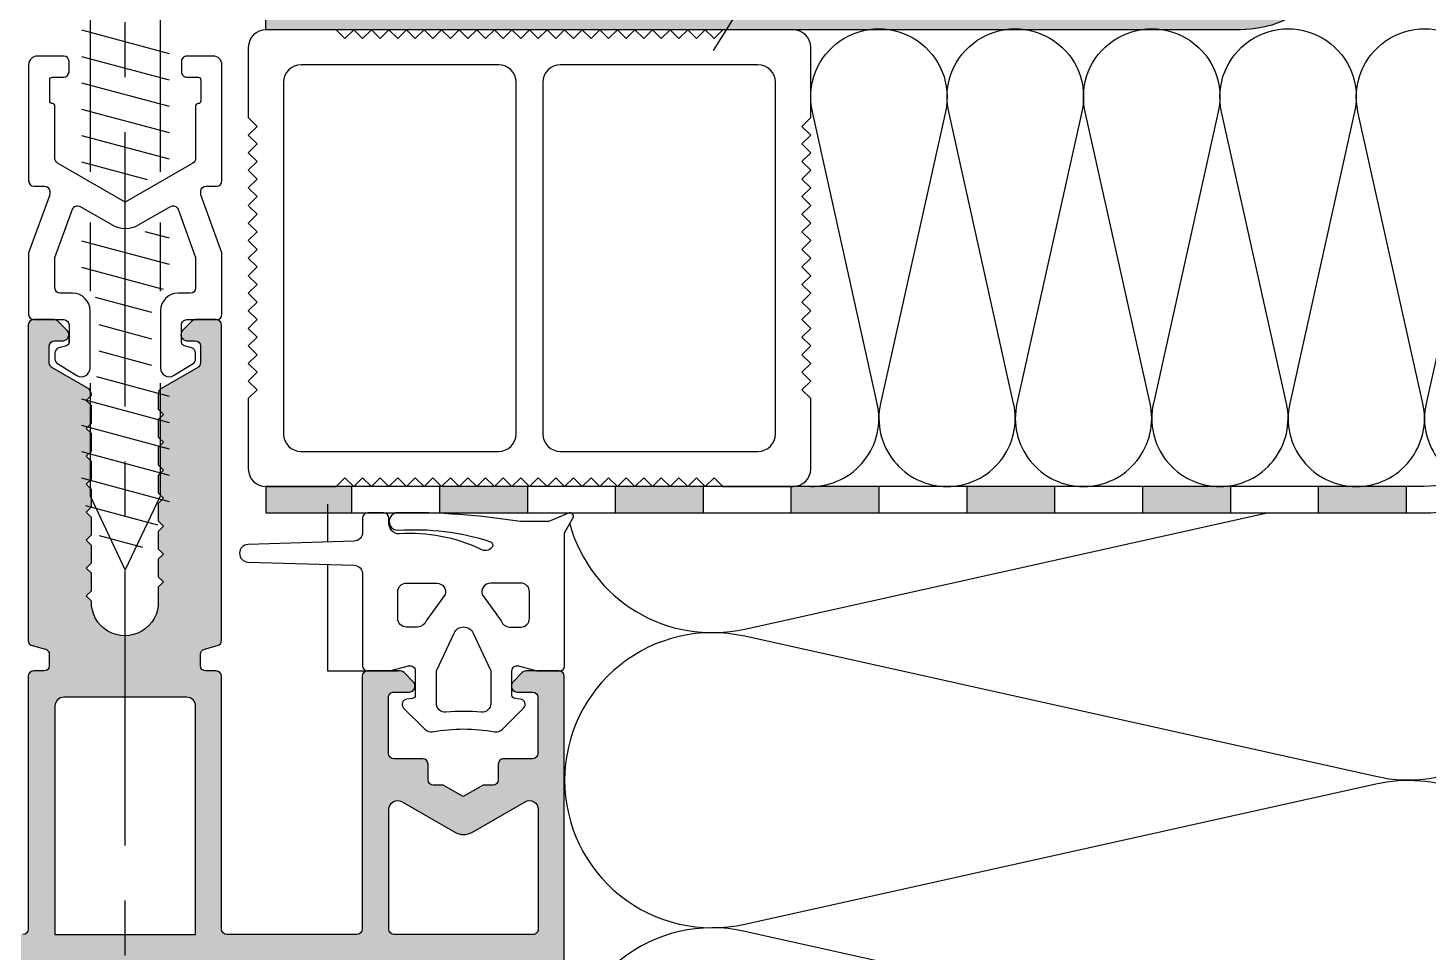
# Model space of a CAD drawing. Header units: millimetres. Extents: x -153 to 2280, y 0 to 724.
# Drawn here: x 2185.09 to 2224.92, y 495.64 to 521.94 of the extents above; entities that cross this region are included whole.
import ezdxf

# ---------------------------------------------------------------- set-up
doc = ezdxf.new("R2010")
doc.units = ezdxf.units.MM
doc.header["$LTSCALE"] = 0.025
doc.header["$MEASUREMENT"] = 0
doc.linetypes.add('CENTER', pattern=[2, 1.25, -0.25, 0.25, -0.25])
for name, color, linetype in [('ASSI', 1, 'CENTER'), ('FILL', 253, 'Continuous'), ('FINE', 7, 'Continuous'), ('GOMMA', 80, 'Continuous'), ('GROSSA', 8, 'Continuous'), ('QUOTE', 254, 'Continuous'), ('TRATTEGGI', 140, 'Continuous')]:
    doc.layers.add(name, color=color, linetype=linetype)

msp = doc.modelspace()

# ---------------------------------------------------------------- hatches: boundary and pattern name
at = {"layer": 'FILL'}
h = msp.add_hatch(color=256, dxfattribs=at)
edge = h.paths.add_edge_path()
edge.add_line((2219.580125930882, 521.8894660294038), (2191.854126740445, 521.8894660294038))
edge.add_line((2191.854126740445, 521.8894660294038), (2191.854126740445, 522.8894660294038))
edge.add_line((2191.854126740445, 522.8894660294038), (2219.580125930882, 522.8894660294038))
edge.add_arc((2219.580125930882, 524.8894660294038), 2, 270, 360)
edge.add_line((2221.580125930882, 524.8894660294038), (2221.580125930882, 605.8257236833408))
edge.add_arc((2220.830125930882, 605.8257236833408), 0.75, 0, 116.3245309778138)
edge.add_line((2220.497534697698, 606.4979461700286), (2211.842091082925, 602.2155475258224))
edge.add_line((2211.842091082925, 602.2155475258224), (2211.398636105345, 603.1118441747395))
edge.add_line((2211.398636105345, 603.1118441747395), (2220.414943464513, 607.5727850726439))
edge.add_arc((2221.080125930882, 606.2283400992683), 1.50000000000003, 1.0800249583553523e-12, 116.3245309778147, ccw=False)
edge.add_line((2222.580125930882, 606.2283400992683), (2222.580125930882, 524.8894660294037))
edge.add_arc((2219.580125930882, 524.8894660294038), 3, -90, 0, ccw=False)
h = msp.add_hatch(color=256, dxfattribs=at)
edge = h.paths.add_edge_path(flags=16)
edge.add_line((2199.604126740445, 499.7012718413451), (2199.604126740445, 496.2894660294039))
edge.add_arc((2199.454126740445, 496.2894660294039), 0.1499999999999773, -90, 0, ccw=False)
edge.add_line((2199.454126740445, 496.1394660294039), (2195.504126740445, 496.1394660294039))
edge.add_arc((2195.504126740445, 496.2894660294039), 0.1499999999999773, 180, 270, ccw=False)
edge.add_line((2195.354126740445, 496.2894660294039), (2195.354126740445, 499.7012718425965))
edge.add_arc((2195.604126740445, 499.7012718425965), 0.2500000000000213, 59.999999892450376, 180, ccw=False)
edge.add_line((2195.729126740851, 499.917778193308), (2197.229126735027, 499.0517527891325))
edge.add_arc((2197.479126735027, 499.4847654910247), 0.5000000000000041, 240.0000000000003, 299.9999999999997)
edge.add_line((2197.729126735027, 499.0517527891325), (2199.229126740851, 499.9177781925259))
edge.add_arc((2199.354126740445, 499.7012718413451), 0.2499999999999793, 0, 119.99999989245151, ccw=False)
edge = h.paths.add_edge_path(flags=16)
edge.add_arc((2178.229126745864, 499.4847654910247), 0.5000000000000041, 240.00000000000028, 299.9999999999997, ccw=False)
edge.add_line((2177.979126745864, 499.0517527891325), (2176.479126740039, 499.9177781925259))
edge.add_arc((2176.354126740445, 499.7012718413451), 0.2499999999999793, 60.00000010754851, 180)
edge.add_line((2176.104126740445, 499.7012718413451), (2176.104126740445, 496.2894660294039))
edge.add_arc((2176.254126740445, 496.2894660294039), 0.1500000000000057, 179.9999999999891, 269.9999999999891)
edge.add_line((2176.254126740445, 496.1394660294039), (2180.204126740445, 496.139466029404))
edge.add_arc((2180.204126740445, 496.289466029404), 0.1499999999999773, 270, 360)
edge.add_line((2180.354126740445, 496.289466029404), (2180.354126740445, 499.7012718425966))
edge.add_arc((2180.104126740445, 499.7012718425965), 0.2500000000000178, 0, 120.0000001075503)
edge.add_line((2179.979126740039, 499.917778193308), (2178.479126745864, 499.0517527891325))
edge = h.paths.add_edge_path(flags=16)
edge.add_line((2185.854126740445, 502.6394660294039), (2185.854126740445, 496.1394660294039))
edge.add_line((2185.854126740445, 496.1394660294039), (2189.854126740445, 496.1394660294039))
edge.add_line((2189.854126740445, 496.1394660294039), (2189.854126740445, 502.639466029404))
edge.add_arc((2189.604126740445, 502.639466029404), 0.2499999999999964, 0, 90.00000000000081)
edge.add_line((2189.604126740445, 502.889466029404), (2186.104126740445, 502.889466029404))
edge.add_arc((2186.104126740445, 502.6394660294039), 0.25, 90, 180)
edge = h.paths.add_edge_path()
edge.add_line((2185.092326414926, 513.4895175263027), (2185.092326414926, 504.5046165744997))
edge.add_arc((2185.242326414927, 504.5046165744997), 0.1500000000000199, 180.0000000000109, 255.000000000013)
edge.add_line((2185.203503558161, 504.3597277005563), (2185.581149271692, 504.2585378365906))
edge.add_arc((2185.542326414926, 504.1136489626473), 0.1500000000000011, -1.0913936421275139e-11, 74.99999999999591, ccw=False)
edge.add_line((2185.692326414926, 504.1136489626473), (2185.692326414926, 504.0395175263028))
edge.add_line((2185.692326414926, 504.0395175263028), (2185.692326414926, 503.7895175263029))
edge.add_arc((2185.542326414926, 503.7895175263028), 0.1500000000000341, -90, 0, ccw=False)
edge.add_line((2185.542326414926, 503.6395175263028), (2185.242326414926, 503.6395175263028))
edge.add_arc((2185.242326414927, 503.4895175263028), 0.1499999999999915, 90.00000000000541, 179.9999999999946)
edge.add_line((2185.092326414926, 503.4895175263028), (2185.092326414926, 496.2895175263028))
edge.add_arc((2184.942326414926, 496.2895175263027), 0.1499999999999915, -89.99999999999471, 5.4001247917767614e-12, ccw=False)
edge.add_line((2184.942326414926, 496.1395175263028), (2181.242326414926, 496.1395175263028))
edge.add_arc((2181.242326414927, 496.2895175263027), 0.1499999999999773, 180, 270, ccw=False)
edge.add_line((2181.092326414926, 496.2895175263027), (2181.092326414926, 503.4895175263028))
edge.add_arc((2180.942326414926, 503.4895175263027), 0.1500000000000057, 1.085629331272839e-11, 90.00000000001086)
edge.add_line((2180.942326414926, 503.6395175263028), (2180.004458449283, 503.6395175263028))
edge.add_arc((2180.004458449283, 503.4895175263028), 0.1499999999999915, 90.00000000001357, 135.0000000000134)
edge.add_line((2179.898392432104, 503.5955835434808), (2179.636260397748, 503.3334515091249))
edge.add_arc((2179.742326414927, 503.2273854919469), 0.1500000000000123, 135.0000000000057, 180.0000000000054)
edge.add_line((2179.592326414926, 503.2273854919468), (2179.592326414926, 503.1895175263028))
edge.add_arc((2179.742326414927, 503.1895175263028), 0.1500000000000199, 180.0000000000054, 270.0000000000054)
edge.add_line((2179.742326414927, 503.0395175263028), (2180.192326414926, 503.0395175263028))
edge.add_arc((2180.192326414926, 502.8895175263028), 0.1500000000000199, 5.4001247917767614e-12, 90.0000000000054, ccw=False)
edge.add_line((2180.342326414926, 502.8895175263028), (2180.342326414926, 501.2895175263029))
edge.add_arc((2180.192326414926, 501.2895175263029), 0.1500000000000199, 269.9999999999946, 359.99999999999454, ccw=False)
edge.add_line((2180.192326414926, 501.1395175263028), (2179.367326414927, 501.1395175263028))
edge.add_arc((2179.367326414927, 500.9895175263028), 0.1500000000000199, 89.99999999999457, 179.9999999999946)
edge.add_line((2179.217326414926, 500.9895175263028), (2179.217326414926, 500.5395175263029))
edge.add_arc((2179.067326414926, 500.5395175263029), 0.1500000000000341, -90, 0, ccw=False)
edge.add_line((2179.067326414926, 500.3895175263028), (2178.784313713034, 500.3895175263028))
edge.add_line((2178.784313713034, 500.3895175263028), (2178.217326414926, 500.0621672571132))
edge.add_line((2178.217326414926, 500.0621672571132), (2177.650339116818, 500.3895175263028))
edge.add_line((2177.650339116818, 500.3895175263028), (2177.367326414927, 500.3895175263028))
edge.add_arc((2177.367326414927, 500.5395175263028), 0.1500000000000057, 180.0000000000109, 270.00000000000944, ccw=False)
edge.add_line((2177.217326414926, 500.5395175263028), (2177.217326414926, 500.9895175263028))
edge.add_arc((2177.067326414926, 500.9895175263028), 0.1499999999999702, 359.9999999999946, 450.0000000000027)
edge.add_line((2177.067326414926, 501.1395175263028), (2176.242326414927, 501.1395175263028))
edge.add_arc((2176.242326414927, 501.2895175263029), 0.1500000000000341, 180, 270, ccw=False)
edge.add_line((2176.092326414926, 501.2895175263029), (2176.092326414926, 502.8895175263028))
edge.add_arc((2176.242326414927, 502.8895175263028), 0.150000000000027, 89.99999999999733, 179.9999999999946, ccw=False)
edge.add_line((2176.242326414927, 503.0395175263028), (2176.692326414926, 503.0395175263028))
edge.add_arc((2176.692326414926, 503.1895175263028), 0.1499999999999915, 270.0000000000081, 360.0000000000055)
edge.add_line((2176.842326414926, 503.1895175263028), (2176.842326414926, 503.2273854919468))
edge.add_arc((2176.692326414926, 503.2273854919468), 0.149999999999995, 2.171258662545833e-11, 45.00000000002591)
edge.add_line((2176.798392432104, 503.3334515091248), (2176.536260397748, 503.5955835434808))
edge.add_arc((2176.43019438057, 503.4895175263029), 0.1499999999999193, 44.99999999999137, 89.99999999998779)
edge.add_line((2176.43019438057, 503.6395175263028), (2175.492326414927, 503.6395175263028))
edge.add_arc((2175.492326414927, 503.4895175263028), 0.1500000000000341, 90, 180)
edge.add_line((2175.342326414926, 503.4895175263028), (2175.342326414926, 451.6395175263028))
edge.add_arc((2175.842326414926, 451.6395175263028), 0.4999999999999929, 179.9999999999992, 270.0000000000008)
edge.add_line((2175.842326414926, 451.1395175263028), (2199.842326414926, 451.1395175263027))
edge.add_arc((2199.842326414926, 451.6395175263028), 0.5000000000000071, 270.0000000000008, 359.9999999999992)
edge.add_line((2200.342326414926, 451.6395175263027), (2200.342326414926, 503.4895175263027))
edge.add_arc((2200.192326414926, 503.4895175263028), 0.1499999999999915, 359.9999999999946, 449.9999999999947)
edge.add_line((2200.192326414926, 503.6395175263028), (2199.254458449283, 503.6395175263028))
edge.add_arc((2199.254458449283, 503.4895175263028), 0.1499999999999915, 90.00000000000271, 134.9999999999981)
edge.add_line((2199.148392432105, 503.5955835434808), (2198.886260397749, 503.3334515091249))
edge.add_arc((2198.992326414927, 503.2273854919469), 0.1500000000000173, 135.0000000000077, 180.0000000000163)
edge.add_line((2198.842326414926, 503.2273854919468), (2198.842326414926, 503.1895175263028))
edge.add_arc((2198.992326414927, 503.1895175263028), 0.1499999999999773, 180, 270)
edge.add_line((2198.992326414927, 503.0395175263029), (2199.442326414926, 503.0395175263028))
edge.add_arc((2199.442326414926, 502.8895175263028), 0.1499999999999915, -5.5138116294983774e-12, 89.9999999999946, ccw=False)
edge.add_line((2199.592326414926, 502.8895175263028), (2199.592326414926, 501.2895175263029))
edge.add_arc((2199.442326414926, 501.2895175263029), 0.1499999999999915, -89.99999999999471, 5.4001247917767614e-12, ccw=False)
edge.add_line((2199.442326414926, 501.1395175263028), (2198.617326414927, 501.1395175263028))
edge.add_arc((2198.617326414927, 500.9895175263029), 0.1499999999999346, 90.00000000000813, 180.0000000000163)
edge.add_line((2198.467326414926, 500.9895175263028), (2198.467326414926, 500.5395175263028))
edge.add_arc((2198.317326414926, 500.5395175263028), 0.1500000000000128, 269.99999999999187, 359.99999999998914, ccw=False)
edge.add_line((2198.317326414926, 500.3895175263028), (2198.034313713034, 500.3895175263028))
edge.add_line((2198.034313713034, 500.3895175263028), (2197.467326414926, 500.0621672571132))
edge.add_line((2197.467326414926, 500.0621672571132), (2196.900339116818, 500.3895175263028))
edge.add_line((2196.900339116818, 500.3895175263028), (2196.617326414927, 500.3895175263028))
edge.add_arc((2196.617326414927, 500.5395175263029), 0.1500000000000341, 180, 270, ccw=False)
edge.add_line((2196.467326414926, 500.5395175263029), (2196.467326414926, 500.9895175263028))
edge.add_arc((2196.317326414926, 500.9895175263028), 0.1500000000000199, 5.428146656363683e-12, 90.00000000000541)
edge.add_line((2196.317326414926, 501.1395175263028), (2195.492326414927, 501.1395175263028))
edge.add_arc((2195.492326414927, 501.2895175263028), 0.1500000000000057, 179.9999999999891, 269.99999999998914, ccw=False)
edge.add_line((2195.342326414926, 501.2895175263029), (2195.342326414926, 502.8895175263028))
edge.add_arc((2195.492326414927, 502.8895175263028), 0.1500000000000057, 90.00000000001091, 180.0000000000109, ccw=False)
edge.add_line((2195.492326414927, 503.0395175263029), (2195.942326414926, 503.0395175263028))
edge.add_arc((2195.942326414926, 503.1895175263028), 0.1499999999999915, 270.0000000000054, 360.0000000000055)
edge.add_line((2196.092326414926, 503.1895175263028), (2196.092326414926, 503.2273854919468))
edge.add_arc((2195.942326414926, 503.2273854919468), 0.1499999999999631, 0, 45.00000000000384)
edge.add_line((2196.048392432104, 503.3334515091248), (2195.786260397748, 503.5955835434808))
edge.add_arc((2195.68019438057, 503.4895175263028), 0.149999999999962, 44.99999999999808, 90.00000000000271)
edge.add_line((2195.68019438057, 503.6395175263028), (2194.742326414926, 503.6395175263028))
edge.add_arc((2194.742326414927, 503.4895175263028), 0.1499999999999773, 90, 180)
edge.add_line((2194.592326414926, 503.4895175263028), (2194.592326414926, 496.2895175263027))
edge.add_arc((2194.442326414926, 496.2895175263027), 0.1499999999999773, -90, 0, ccw=False)
edge.add_line((2194.442326414926, 496.1395175263028), (2190.742326414926, 496.1395175263028))
edge.add_arc((2190.742326414927, 496.2895175263027), 0.1499999999999915, 179.9999999999946, 269.9999999999946, ccw=False)
edge.add_line((2190.592326414926, 496.2895175263028), (2190.592326414926, 503.4895175263028))
edge.add_arc((2190.442326414926, 503.4895175263028), 0.1499999999999915, 1.628443996909413e-11, 90.00000000001629)
edge.add_line((2190.442326414926, 503.6395175263028), (2190.142326414926, 503.6395175263028))
edge.add_arc((2190.142326414927, 503.7895175263028), 0.1500000000000057, 179.9999999999891, 269.99999999998914, ccw=False)
edge.add_line((2189.992326414927, 503.7895175263028), (2189.992326414927, 504.1136489626472))
edge.add_arc((2190.142326414927, 504.1136489626473), 0.1500000000000021, 105.00000000000409, 180, ccw=False)
edge.add_line((2190.103503558161, 504.2585378365906), (2190.481149271692, 504.3597277005563))
edge.add_arc((2190.442326414926, 504.5046165744997), 0.1499999999999635, 284.9999999999926, 359.9999999999891)
edge.add_line((2190.592326414926, 504.5046165744996), (2190.592326414926, 513.4895175263027))
edge.add_arc((2190.442015304694, 513.4892117359653), 0.1503114212795479, 0.1165613875825551, 90.00000000000948)
edge.add_line((2190.442015304694, 513.6395231572449), (2189.85414733905, 513.6395231572449))
edge.add_arc((2189.85414733905, 513.4895231572447), 0.1500000000001478, 90.00000000003662, 134.9999999999875)
edge.add_line((2189.748081321872, 513.5955891744228), (2189.485949287516, 513.3334571400669))
edge.add_arc((2189.609338433359, 513.2118781462971), 0.1732233616980093, 135.4233701028631, 264.2605660744481)
edge.add_line((2189.592015304694, 513.0395231572448), (2189.842015304694, 513.0395231572448))
edge.add_arc((2189.842015304694, 512.8895231572449), 0.1500000000000199, 5.4001247917767614e-12, 90.0000000000054, ccw=False)
edge.add_line((2189.992015304694, 512.8895231572449), (2189.992015304694, 512.4050785071914))
edge.add_arc((2189.842015304694, 512.4050785071913), 0.1499999999998494, -60.00000000000341, 3.802824721788056e-11, ccw=False)
edge.add_line((2189.917015304694, 512.2751746966237), (2188.867015304694, 511.6689569139746))
edge.add_arc((2188.942015304694, 511.539053103407), 0.1500000000000218, 120.0000000000231, 180.0000000000054)
edge.add_line((2188.792015304694, 511.539053103407), (2188.792015304694, 511.0920231572449))
edge.add_line((2188.792015304694, 511.0920231572449), (2188.942015304694, 510.942023157245))
edge.add_line((2188.942015304694, 510.942023157245), (2188.792015304694, 510.7920231572449))
edge.add_line((2188.792015304694, 510.7920231572449), (2188.792015304694, 510.2970231572449))
edge.add_line((2188.792015304694, 510.2970231572449), (2188.942015304694, 510.1470231572449))
edge.add_line((2188.942015304694, 510.1470231572449), (2188.792015304694, 509.9970231572449))
edge.add_line((2188.792015304694, 509.9970231572449), (2188.792015304694, 509.5020231572449))
edge.add_line((2188.792015304694, 509.5020231572449), (2188.942015304694, 509.3520231572448))
edge.add_line((2188.942015304694, 509.3520231572448), (2188.792015304694, 509.2020231572449))
edge.add_line((2188.792015304694, 509.2020231572449), (2188.792015304694, 508.7070231572449))
edge.add_line((2188.792015304694, 508.7070231572449), (2188.942015304694, 508.5570231572449))
edge.add_line((2188.942015304694, 508.5570231572449), (2188.792015304694, 508.4070231572449))
edge.add_line((2188.792015304694, 508.4070231572449), (2188.792015304694, 507.9120231572449))
edge.add_line((2188.792015304694, 507.9120231572449), (2188.942015304694, 507.7620231572449))
edge.add_line((2188.942015304694, 507.7620231572449), (2188.792015304694, 507.6120231572449))
edge.add_line((2188.792015304694, 507.6120231572449), (2188.792015304694, 507.1170231572449))
edge.add_line((2188.792015304694, 507.1170231572449), (2188.942015304694, 506.9670231572449))
edge.add_line((2188.942015304694, 506.9670231572449), (2188.792015304694, 506.8170231572449))
edge.add_line((2188.792015304694, 506.8170231572449), (2188.792015304694, 506.3220231572449))
edge.add_line((2188.792015304694, 506.3220231572449), (2188.942015304694, 506.1720231572449))
edge.add_line((2188.942015304694, 506.1720231572449), (2188.792015304694, 506.0220231572449))
edge.add_line((2188.792015304694, 506.0220231572449), (2188.792015304694, 505.6239009367795))
edge.add_arc((2187.842326414926, 505.5898178189821), 0.950300292679282, -182.05538999191788, 2.0553899919109995, ccw=False)
edge.add_line((2186.892637525159, 505.6239009367796), (2186.742015304694, 505.7745231572449))
edge.add_line((2186.742015304694, 505.7745231572449), (2186.892015304694, 505.9245231572448))
edge.add_line((2186.892015304694, 505.9245231572449), (2186.892015304694, 506.4195231572449))
edge.add_line((2186.892015304694, 506.4195231572449), (2186.742015304694, 506.5695231572449))
edge.add_line((2186.742015304694, 506.5695231572449), (2186.892015304694, 506.7195231572449))
edge.add_line((2186.892015304694, 506.7195231572449), (2186.892015304694, 507.2145231572449))
edge.add_line((2186.892015304694, 507.2145231572449), (2186.742015304694, 507.3645231572449))
edge.add_line((2186.742015304694, 507.3645231572449), (2186.892015304694, 507.5145231572449))
edge.add_line((2186.892015304694, 507.5145231572449), (2186.892015304694, 508.0095231572449))
edge.add_line((2186.892015304694, 508.0095231572449), (2186.742015304694, 508.1595231572449))
edge.add_line((2186.742015304694, 508.1595231572449), (2186.892015304694, 508.3095231572449))
edge.add_line((2186.892015304694, 508.3095231572449), (2186.892015304694, 508.8045231572449))
edge.add_line((2186.892015304694, 508.8045231572449), (2186.742015304694, 508.9545231572449))
edge.add_line((2186.742015304694, 508.9545231572449), (2186.892015304694, 509.1045231572449))
edge.add_line((2186.892015304694, 509.1045231572449), (2186.892015304694, 509.5995231572449))
edge.add_line((2186.892015304694, 509.5995231572449), (2186.742015304694, 509.7495231572449))
edge.add_line((2186.742015304694, 509.7495231572449), (2186.892015304694, 509.8995231572449))
edge.add_line((2186.892015304694, 509.8995231572449), (2186.892015304694, 510.3945231572449))
edge.add_line((2186.892015304694, 510.3945231572449), (2186.742015304694, 510.5445231572449))
edge.add_line((2186.742015304694, 510.544523157245), (2186.892015304694, 510.6945231572449))
edge.add_line((2186.892015304694, 510.6945231572449), (2186.892015304694, 511.191598475461))
edge.add_line((2186.892015304694, 511.1915984754609), (2186.742015304694, 511.341598475461))
edge.add_line((2186.742015304694, 511.341598475461), (2186.892015304694, 511.4915984754609))
edge.add_line((2186.892015304694, 511.4915984754609), (2186.892015304694, 511.539053103407))
edge.add_line((2186.892015304694, 511.539053103407), (2186.817015304694, 511.6689569139746))
edge.add_line((2186.817015304694, 511.6689569139746), (2185.767015304694, 512.2751746966237))
edge.add_arc((2185.842015304694, 512.4050785071914), 0.1499999999999614, 180.0000000000054, 240.00000000001688, ccw=False)
edge.add_line((2185.692015304694, 512.4050785071914), (2185.692015304694, 512.8895231572449))
edge.add_arc((2185.842015304694, 512.8895231572449), 0.1500000000000021, 89.99999999998778, 180, ccw=False)
edge.add_line((2185.842015304694, 513.0395231572448), (2186.092015304694, 513.0395231572448))
edge.add_arc((2186.07602233905, 513.2113981572448), 0.1726174689163596, 275.3160638226807, 405.0000000000092)
edge.add_line((2186.198081321872, 513.3334571400669), (2185.935949287516, 513.5955891744228))
edge.add_arc((2185.829883270338, 513.4895231572447), 0.150000000000163, 45.00000000002879, 89.99999999999186)
edge.add_line((2185.829883270338, 513.6395231572449), (2185.242015304695, 513.639523157245))
edge.add_arc((2185.247030622561, 513.484734738182), 0.1548696487026731, 91.85579808222917, 178.2641758462433)
edge.add_arc((2185.092326457729, 513.4894230663101), 9.44600023898568e-05, 178.2641758455135, 450.0259622371026)
edge = h.paths.add_edge_path(flags=16)
edge.add_arc((2199.204126740445, 453.089466029404), 0.1499999999999702, 269.9999999999972, 360.0000000000027)
edge.add_line((2199.354126740445, 453.089466029404), (2199.354126740445, 494.989466029404))
edge.add_arc((2199.204126740445, 494.989466029404), 0.1499999999999773, 0, 90)
edge.add_line((2199.204126740445, 495.1394660294039), (2176.504126740445, 495.1394660294039))
edge.add_arc((2176.504126740445, 494.989466029404), 0.1499999999999773, 90, 180)
edge.add_line((2176.354126740445, 494.989466029404), (2176.354126740445, 453.089466029404))
edge.add_arc((2176.504126740445, 453.089466029404), 0.1499999999999773, 180, 270)
edge.add_line((2176.504126740445, 452.939466029404), (2199.204126740445, 452.939466029404))
at = {"layer": 'FINE'}
h = msp.add_hatch(color=256, dxfattribs=at)
h.paths.add_polyline_path([(2194.302842023427, 508.1394660294038), (2194.302842023427, 508.8894660294037), (2191.854126740445, 508.8894660294037), (2191.854126740445, 508.1394660294038)])
h.paths.add_polyline_path([(2196.802842023427, 508.8894660294037), (2196.802842023427, 508.1394660294038), (2199.302842023427, 508.1394660294038), (2199.302842023427, 508.8894660294038)])
h.paths.add_polyline_path([(2201.802842023427, 508.8894660294037), (2201.802842023427, 508.1394660294038), (2204.302842023427, 508.1394660294038), (2204.302842023427, 508.8894660294038)])
h.paths.add_polyline_path([(2206.802842023427, 508.8894660294038), (2206.802842023427, 508.1394660294038), (2209.302842023427, 508.1394660294038), (2209.302842023427, 508.8894660294038)])
h.paths.add_polyline_path([(2214.302842023427, 508.1394660294038), (2214.302842023427, 508.8894660294038), (2211.802842023427, 508.8894660294038), (2211.802842023427, 508.1394660294038)])
h.paths.add_polyline_path([(2219.302842023427, 508.1394660294038), (2219.302842023427, 508.8894660294038), (2216.802842023427, 508.8894660294038), (2216.802842023427, 508.1394660294038)])
h.paths.add_polyline_path([(2221.802842023427, 508.8894660294038), (2221.802842023427, 508.1394660294038), (2224.302842023427, 508.1394660294038), (2224.302842023427, 508.8894660294038)])

# ---------------------------------------------------------------- linework, layer by layer
at = {"layer": 'ASSI', "ltscale": 250}
msp.add_line((2187.854126740445, 448.6667011084437), (2187.854126740445, 534.1522227062235), dxfattribs=at)
at = {"layer": 'FINE'}
for p, q in [((2186.604126740445, 521.8829599456873), (2189.104126740445, 521.2130869646095)), ((2186.604126740445, 521.1329599456873), (2189.104126740445, 520.4630869646095)), ((2186.604126740445, 520.3829599456873), (2189.104126740445, 519.7130869646095)), ((2186.604126740445, 519.6329599456873), (2189.104126740445, 518.9630869646095)), ((2186.604126740445, 518.8829599456873), (2189.104126740445, 518.2130869646095)), ((2186.604126740445, 518.1329599456873), (2188.476838303236, 517.631168394781)), ((2186.604126740445, 515.8829599456873), (2189.104126740445, 515.2130869646095)), ((2188.409851005129, 516.1491175872121), (2189.104126740445, 515.9630869646095)), ((2186.604126740445, 515.1329599456873), (2188.93180564468, 514.5092602630585)), ((2186.995602694545, 514.27806427993), (2188.604126740445, 513.847061560825)), ((2187.104126740445, 513.4989853494717), (2188.604126740445, 513.097061560825)), ((2187.104126740445, 512.7489853494717), (2188.604126740445, 512.347061560825)), ((2187.038373634719, 512.0166038410507), (2189.104126740445, 511.4630869646095)), ((2186.604126740445, 511.3829599456873), (2189.104126740445, 510.7130869646095)), ((2186.604126740445, 510.6329599456873), (2189.104126740445, 509.9630869646095)), ((2186.604126740445, 509.8829599456873), (2189.104126740445, 509.2130869646095)), ((2186.604126740445, 509.1329599456873), (2189.104126740445, 508.4630869646095)), ((2186.72248956252, 508.3512447230985), (2188.768739954015, 507.8029535831855)), ((2187.11153595407, 507.4970000566643), (2188.345513281293, 507.1663568283567)), ((2193.604126740445, 506.6701989413669), (2193.604126740445, 503.6394660294039)), ((2193.604126740445, 503.6394660294039), (2195.60380507756, 503.6394660294039))]:
    msp.add_line(p, q, dxfattribs=at)
for points in [[(2186.854126740445, 525.6418804553563), (2186.854126740445, 519.6902581195573)], [(2188.854126740445, 519.6902581195577), (2188.854126740445, 525.6418804553564)], [(2186.854126740445, 520.0757692602995), (2186.854126740445, 517.848995975566)], [(2188.854126740445, 517.8489959755657), (2188.854126740445, 520.0757692602996)], [(2186.854126740445, 516.4056203025921), (2186.854126740445, 514.4484830237791)], [(2188.854126740445, 514.4484830237786), (2188.854126740445, 516.4056203025917)], [(2186.854126740445, 511.8314411639985), (2186.854126740445, 508.6253980467799), (2187.854126740445, 506.5059045144109), (2188.854126740445, 508.6253980467799), (2188.854126740445, 511.8314411639989)], [(2193.604126740445, 508.3894660294038), (2193.604126740445, 507.3087430030777)]]:
    msp.add_lwpolyline(points, dxfattribs=at)
at = {"layer": 'GOMMA'}
for p, q in [((2194.302842023427, 508.1394660294067), (2194.302842023427, 508.8894660294065)), ((2196.802842023427, 508.1394660294064), (2196.802842023427, 508.8894660294063)), ((2199.302842023427, 508.1394660294062), (2199.302842023427, 508.8894660294061)), ((2201.802842023427, 508.139466029406), (2201.802842023427, 508.889466029406)), ((2204.302842023427, 508.1394660294058), (2204.302842023427, 508.8894660294058)), ((2206.802842023427, 508.1394660294055), (2206.802842023427, 508.8894660294055)), ((2209.302842023427, 508.1394660294053), (2209.302842023427, 508.8894660294053)), ((2211.802842023427, 508.1394660294051), (2211.802842023427, 508.8894660294051)), ((2214.302842023427, 508.1394660294048), (2214.302842023427, 508.8894660294048)), ((2216.802842023427, 508.1394660294046), (2216.802842023427, 508.8894660294046)), ((2219.302842023427, 508.1394660294044), (2219.302842023427, 508.8894660294044)), ((2221.802842023427, 508.1394660294042), (2221.802842023427, 508.8894660294042)), ((2224.302842023427, 508.1394660294039), (2224.302842023427, 508.8894660294039))]:
    msp.add_line(p, q, dxfattribs=at)
msp.add_lwpolyline([(2245.552842023427, 620.7919195599494), (2228.802842023427, 620.7919195599494, 0.4142135623730951), (2227.802842023427, 619.7919195599494), (2227.802842023427, 511.8894660294038, -0.4142135623730951), (2224.802842023427, 508.8894660294038), (2191.854126740445, 508.8894660294038), (2191.854126740445, 508.1394660294038), (2224.802842023427, 508.1394660294038, 0.4142135623730951), (2228.552842023427, 511.8894660294038), (2228.552842023427, 619.7919195599493, -0.4142135623730951), (2228.802842023427, 620.0419195599493), (2245.552842023427, 620.0419195599494), (2245.552842023427, 620.7919195599494), (2245.552842023427, 620.0419195599494)], format="xyb", dxfattribs=at)
for points in [[(2207.104126740445, 516.6394660294038), (2207.354126740445, 516.8894660294038), (2207.104126740445, 517.1394660294038), (2207.354126740445, 517.3894660294038), (2207.104126740445, 517.6394660294038), (2207.354126740445, 517.8894660294038), (2207.104126740445, 518.1394660294038), (2207.354126740445, 518.3894660294038), (2207.104126740445, 518.6394660294038), (2207.354126740445, 518.8894660294038), (2207.104126740445, 519.1394660294038), (2207.354126740445, 519.3894660294038), (2207.354126740445, 521.3894660294038, 0.414213562373095), (2206.854126740445, 521.8894660294038), (2204.854126740445, 521.8894660294038), (2204.604126740445, 521.6394660294038), (2204.354126740445, 521.8894660294038), (2204.104126740445, 521.6394660294038), (2203.854126740445, 521.8894660294038), (2203.604126740445, 521.6394660294038), (2203.354126740445, 521.8894660294038), (2203.104126740445, 521.6394660294038), (2202.854126740445, 521.8894660294038), (2202.604126740445, 521.6394660294038), (2202.354126740445, 521.8894660294038), (2202.104126740445, 521.6394660294038), (2201.854126740445, 521.8894660294038), (2201.604126740445, 521.6394660294038), (2201.354126740445, 521.8894660294038), (2201.104126740445, 521.6394660294038), (2200.854126740445, 521.8894660294038), (2200.604126740445, 521.6394660294038), (2200.354126740445, 521.8894660294038), (2200.104126740445, 521.6394660294038), (2199.854126740445, 521.8894660294038), (2199.604126740445, 521.6394660294038), (2199.354126740445, 521.8894660294038), (2199.104126740445, 521.6394660294038), (2198.854126740445, 521.8894660294038), (2198.604126740445, 521.6394660294038), (2198.354126740445, 521.8894660294038), (2198.104126740445, 521.6394660294038), (2197.854126740445, 521.8894660294038), (2197.604126740445, 521.6394660294038), (2197.354126740445, 521.8894660294038), (2197.104126740445, 521.6394660294038), (2196.854126740445, 521.8894660294038), (2196.604126740445, 521.6394660294038), (2196.354126740445, 521.8894660294038), (2196.104126740445, 521.6394660294038), (2195.854126740445, 521.8894660294038), (2195.604126740445, 521.6394660294038), (2195.354126740445, 521.8894660294038), (2195.104126740445, 521.6394660294038), (2194.854126740445, 521.8894660294038), (2194.604126740445, 521.6394660294038), (2194.354126740445, 521.8894660294038), (2194.104126740445, 521.6394660294038), (2193.854126740445, 521.8894660294038), (2191.854126740445, 521.8894660294038, 0.414213562373095), (2191.354126740445, 521.3894660294038), (2191.354126740445, 519.3894660294038), (2191.604126740445, 519.1394660294038), (2191.354126740445, 518.8894660294038), (2191.604126740445, 518.6394660294038), (2191.354126740445, 518.3894660294038), (2191.604126740445, 518.1394660294038), (2191.354126740445, 517.8894660294038), (2191.604126740445, 517.6394660294038), (2191.354126740445, 517.3894660294038), (2191.604126740445, 517.1394660294038), (2191.354126740445, 516.8894660294038), (2191.604126740445, 516.6394660294038), (2191.354126740445, 516.3894660294038), (2191.604126740445, 516.1394660294038), (2191.354126740445, 515.8894660294038), (2191.604126740445, 515.6394660294038), (2191.354126740445, 515.3894660294038), (2191.604126740445, 515.1394660294038), (2191.354126740445, 514.8894660294038), (2191.604126740445, 514.6394660294038), (2191.354126740445, 514.3894660294038), (2191.604126740445, 514.1394660294038), (2191.354126740445, 513.8894660294038), (2191.604126740445, 513.6394660294038), (2191.354126740445, 513.3894660294038), (2191.604126740445, 513.1394660294038), (2191.354126740445, 512.8894660294038), (2191.604126740445, 512.6394660294038), (2191.354126740445, 512.3894660294038), (2191.604126740445, 512.1394660294038), (2191.354126740445, 511.8894660294038), (2191.604126740445, 511.6394660294038), (2191.354126740445, 511.3894660294038), (2191.354126740445, 509.3894660294038, 0.414213562373095), (2191.854126740445, 508.8894660294038), (2193.854126740445, 508.8894660294038), (2194.104126740445, 509.1394660294038), (2194.354126740445, 508.8894660294038), (2194.604126740445, 509.1394660294038), (2194.854126740445, 508.8894660294038), (2195.104126740445, 509.1394660294038), (2195.354126740445, 508.8894660294038), (2195.604126740445, 509.1394660294038), (2195.854126740445, 508.8894660294038), (2196.104126740445, 509.1394660294038), (2196.354126740445, 508.8894660294038), (2196.604126740445, 509.1394660294038), (2196.854126740445, 508.8894660294038), (2197.104126740445, 509.1394660294038), (2197.354126740445, 508.8894660294038), (2197.604126740445, 509.1394660294038), (2197.854126740445, 508.8894660294038), (2198.104126740445, 509.1394660294038), (2198.354126740445, 508.8894660294038), (2198.604126740445, 509.1394660294038), (2198.854126740445, 508.8894660294038), (2199.104126740445, 509.1394660294038), (2199.354126740445, 508.8894660294038), (2199.604126740445, 509.1394660294038), (2199.854126740445, 508.8894660294038), (2200.104126740445, 509.1394660294038), (2200.354126740445, 508.8894660294038), (2200.604126740445, 509.1394660294038), (2200.854126740445, 508.8894660294038), (2201.104126740445, 509.1394660294038), (2201.354126740445, 508.8894660294038), (2201.604126740445, 509.1394660294038), (2201.854126740445, 508.8894660294038), (2202.104126740445, 509.1394660294038), (2202.354126740445, 508.8894660294038), (2202.604126740445, 509.1394660294038), (2202.854126740445, 508.8894660294038), (2203.104126740445, 509.1394660294038), (2203.354126740445, 508.8894660294038), (2203.604126740445, 509.1394660294038), (2203.854126740445, 508.8894660294038), (2204.104126740445, 509.1394660294038), (2204.354126740445, 508.8894660294038), (2204.604126740445, 509.1394660294038), (2204.854126740445, 508.8894660294038), (2206.854126740445, 508.8894660294038, 0.414213562373095), (2207.354126740445, 509.3894660294038), (2207.354126740445, 511.3894660294038), (2207.104126740445, 511.6394660294038), (2207.354126740445, 511.8894660294038), (2207.104126740445, 512.1394660294038), (2207.354126740445, 512.3894660294038), (2207.104126740445, 512.6394660294038), (2207.354126740445, 512.8894660294038), (2207.104126740445, 513.1394660294038), (2207.354126740445, 513.3894660294038), (2207.104126740445, 513.6394660294038), (2207.354126740445, 513.8894660294038), (2207.104126740445, 514.1394660294038), (2207.354126740445, 514.3894660294038), (2207.104126740445, 514.6394660294038), (2207.354126740445, 514.8894660294038), (2207.104126740445, 515.1394660294038), (2207.354126740445, 515.3894660294038), (2207.104126740445, 515.6394660294038), (2207.354126740445, 515.8894660294038), (2207.104126740445, 516.1394660294038), (2207.354126740445, 516.3894660294038)], [(2185.854126740445, 512.6921873042346), (2185.854126740445, 512.5145478178543, 0.2610883426105928), (2185.925819912409, 512.3866101741256), (2186.479126740445, 512.0479475149448, 0.57735026918963), (2186.854126740445, 512.2644538658909), (2186.854126740445, 513.8894660294038, 0.4142135623730784), (2186.354126740445, 514.3894660294038), (2186.004126740445, 514.3894660294038, -0.414213562373095), (2185.854126740445, 514.5394660294039), (2185.854126740445, 515.4087002420606), (2186.353299567534, 516.7801663128917, -0.4663076581550031), (2186.569253460652, 516.8587671019604), (2187.479126740445, 516.3334515189431, 0.267949192431119), (2188.229126740445, 516.3334515189431), (2189.139000020239, 516.8587671019604, -0.466307658155003), (2189.354953913357, 516.7801663128917), (2189.854126740445, 515.4087002420605), (2189.854126740445, 514.5394660294039, -0.414213562373095), (2189.704126740445, 514.3894660294038), (2189.354126740445, 514.3894660294038, 0.414213562373095), (2188.854126740445, 513.8894660294038), (2188.854126740445, 512.2644538658909, 0.577350269189622), (2189.229126740445, 512.0479475149448), (2189.782433568482, 512.3866101741256, 0.261088342610606), (2189.854126740445, 512.5145478178543), (2189.854126740445, 512.6921873042346, 0.3394542588633834), (2189.742949597211, 512.837076178178), (2189.528244835935, 512.8946061455729, -0.3394542588633835), (2189.454126740445, 512.9911987282018), (2189.454126740445, 513.4894660294038, -0.414213562373095), (2189.604126740445, 513.6394660294038), (2190.454126740445, 513.6394660294038, 0.414213562373095), (2190.604126740445, 513.7894660294039), (2190.604126740445, 515.5409454775918), (2190.004126740445, 517.1894319292646), (2190.004126740445, 517.2894660294038, -0.4142135623730923), (2190.154126740445, 517.4394660294038), (2190.454126740445, 517.4394660294038, 0.4142135623730924), (2190.604126740445, 517.5894660294039), (2190.604126740445, 520.8894660294038, 0.414213562373095), (2190.354126740445, 521.1394660294038), (2189.604126740445, 521.1394660294038, 0.414213562373095), (2189.454126740445, 520.9894660294038), (2189.454126740445, 520.6894660294038, 0.4142135623730673), (2189.604126740445, 520.5394660294038), (2189.929126740446, 520.5394660294038, -0.414213562373095), (2190.004126740445, 520.4644660294039), (2190.004126740445, 519.8644660294038, -0.4142135623730674), (2189.929126740446, 519.7894660294038, 0.414213562373095), (2189.854126740445, 519.7144660294039), (2189.854126740445, 518.2242736505392, -0.2679491924311307), (2189.779126740445, 518.0943698399715), (2187.854126740445, 516.9829705717815), (2185.929126740446, 518.0943698399715, -0.2679491924311306), (2185.854126740445, 518.2242736505392), (2185.854126740445, 519.7144660294039, 0.414213562373095), (2185.779126740445, 519.7894660294038), (2185.779126740445, 519.7894660294038, -0.4142135623731004), (2185.704126740445, 519.8644660294038), (2185.704126740445, 520.4644660294039, -0.414213562373084), (2185.779126740445, 520.5394660294038), (2186.104126740445, 520.5394660294038, 0.4142135623731088), (2186.254126740445, 520.6894660294039), (2186.254126740445, 520.9894660294038, 0.414213562373095), (2186.104126740445, 521.1394660294038), (2185.354126740445, 521.1394660294038, 0.4142135623730949), (2185.104126740445, 520.8894660294038), (2185.104126740445, 517.5894660294039, 0.4142135623730924), (2185.254126740445, 517.4394660294038), (2185.554126740446, 517.4394660294038, -0.4142135623730909), (2185.704126740445, 517.2894660294038), (2185.704126740445, 517.1894319292646), (2185.104126740445, 515.5409454775918), (2185.104126740445, 513.7894660294039, 0.4142135623730951), (2185.254126740445, 513.6394660294038), (2186.104126740445, 513.6394660294038, -0.414213562373095), (2186.254126740445, 513.4894660294038), (2186.254126740445, 512.9911987282018, -0.3394542588633838), (2186.180008644956, 512.8946061455729), (2185.96530388368, 512.837076178178, 0.3394542588633861)], [(2198.979126740445, 510.3894660294037), (2198.979126740445, 520.3894660294037, 0.414213562373095), (2198.479126740445, 520.8894660294037), (2192.854126740445, 520.8894660294037, 0.4142135623730951), (2192.354126740445, 520.3894660294037), (2192.354126740445, 510.3894660294038, 0.4142135623730938), (2192.854126740445, 509.8894660294038), (2198.479126740445, 509.8894660294037, 0.4142135623730966)], [(2206.354126740445, 520.3894660294038, 0.414213562373095), (2205.854126740445, 520.8894660294038), (2200.229126740445, 520.8894660294038, 0.414213562373095), (2199.729126740445, 520.3894660294038), (2199.729126740445, 510.3894660294037, 0.4142135623730958), (2200.229126740445, 509.8894660294037), (2205.854126740445, 509.8894660294038, 0.4142135623730943), (2206.354126740445, 510.3894660294038)], [(2199.092781765274, 502.838159379689), (2198.94541116617, 502.8510526364476, -0.3888787318530044), (2198.854126740445, 502.9506721062568), (2198.854126740445, 503.6394660294038, -0.4931454260313299), (2199.042949597211, 503.7843549033472), (2199.564607254092, 503.6445771554604, 0.06554346281524183), (2199.603430110857, 503.6394660294038), (2200.204126740445, 503.6394660294038, 0.4142135623730286), (2200.354126740445, 503.7894660294037), (2200.354126740445, 507.5706972440096), (2200.591190850314, 507.9902741523019, 0.7195149494986225), (2200.464290979231, 508.131189047935), (2199.907716578931, 507.8894660294037), (2199.100368920062, 507.8894660294037, 0.04380891343036676), (2195.621228744219, 508.1418797253936, 1.011468768470257), (2195.607967804058, 507.6420881284982, -0.09779404551914794), (2198.241277145237, 507.3179117005529, -0.5226703353464052), (2198.288772767669, 507.1607216427475, -0.3865361286483966), (2197.956955783528, 507.1060496538203, 0.1286776343090523), (2195.654126740445, 507.5394660294037, -0.414213562373095), (2195.354126740445, 507.8394660294038), (2195.354126740445, 507.9894660294037, 0.414213562373095), (2195.204126740445, 508.1394660294038), (2194.754126740445, 508.1394660294038, 0.414213562373095), (2194.604126740445, 507.9894660294038), (2194.604126740445, 507.5819008375327, -0.4052432957209685), (2194.361806342554, 507.3320188179486), (2191.346447138336, 507.2393480489879, 0.9697392325155252), (2191.346447138336, 506.7395840098196), (2194.361806342554, 506.646913240859, -0.4052432957209365), (2194.604126740445, 506.3970312212749), (2194.604126740445, 503.7894660294038, 0.4142135623730283), (2194.754126740445, 503.6394660294038), (2195.374571244672, 503.6394660294038), (2195.91530388368, 503.7843549033472, -0.4931454260313297), (2196.104126740445, 503.6394660294038), (2196.104126740445, 502.9506721062568, -0.3888787318529237), (2196.01284231472, 502.8510526364476), (2195.865471699949, 502.8381593783183, 0.6370702608074659), (2195.772479044183, 502.5826641564265), (2196.376625123939, 501.978518076671, 0.2454199115108738), (2196.597483957935, 501.9092119301284, -0.08886043818027851), (2198.360769505917, 501.9092119301284, 0.2454199115108686), (2198.581628339914, 501.978518076671), (2199.18577442104, 502.5826641577972, 0.6370702608073483)], [(2196.171992265582, 504.8894660294038), (2195.854126740445, 504.8894660294038, -0.4142135623730941), (2195.604126740445, 505.1394660294038), (2195.604126740445, 505.8894660294038, -0.4142135623731153), (2195.854126740445, 506.1394660294038), (2196.713381154471, 506.1394660294037, -0.5050829045456721), (2196.952213332754, 505.8155796936142), (2196.410824443865, 505.0655796936142, -0.3288304544284983)], [(2198.786261215309, 504.8894660294038), (2199.104126740445, 504.8894660294038, 0.4142135623730941), (2199.354126740445, 505.1394660294038), (2199.354126740445, 505.8894660294038, 0.4142135623731153), (2199.104126740445, 506.1394660294038), (2198.24487232642, 506.1394660294037, 0.5050829045456721), (2198.006040148136, 505.8155796936142), (2198.547429037025, 505.0655796936142, 0.3288304544284983)], [(2197.981504804081, 502.4647788451776, 0.04533686841581842), (2196.97674867681, 502.4647788451777, -0.4410091218320485), (2196.704126740445, 502.7137532374255), (2196.704126740445, 503.6394660294037), (2197.207234395815, 504.7183838963748, -0.6370702608074954), (2197.751019068037, 504.7183838963748), (2198.254126740445, 503.6394660294037), (2198.254126740445, 502.7137532374254, -0.4410091218321674)]]:
    msp.add_lwpolyline(points, format="xyb", close=True, dxfattribs=at)
at = {"layer": 'GROSSA'}
msp.add_line((2186.254126740445, 512.9811653279266), (2186.254126740445, 513.2311653279266), dxfattribs=at)
for points in [[(2219.580125930882, 521.8894660294038), (2191.854126740445, 521.8894660294038), (2191.854126740445, 522.8894660294038), (2219.580125930882, 522.8894660294038, 0.4142135623730948), (2221.580125930882, 524.8894660294038), (2221.580125930882, 605.8257236833408, 0.5561616287088142), (2220.497534697698, 606.4979461700286), (2211.842091082925, 602.2155475258224), (2211.398636105345, 603.1118441747395), (2220.414943464513, 607.572785072644, -0.5561616287088186), (2222.580125930882, 606.2283400992683), (2222.580125930882, 524.8894660294038, -0.4142135623730948)], [(2185.854126740445, 502.6394660294039), (2185.854126740445, 496.1394660294039), (2189.854126740445, 496.1394660294039), (2189.854126740445, 502.639466029404, 0.4142135623731013), (2189.604126740445, 502.889466029404), (2186.104126740445, 502.8894660294039, 0.4142135623730923)], [(2199.604126740445, 499.7012718413451), (2199.604126740445, 496.2894660294039, -0.4142135623730971), (2199.454126740445, 496.1394660294039), (2195.504126740445, 496.1394660294039, -0.4142135623730857), (2195.354126740445, 496.2894660294039), (2195.354126740445, 499.7012718425965, -0.577350269815316), (2195.729126740851, 499.917778193308), (2197.229126735027, 499.0517527891325, 0.2679491924311171), (2197.729126735027, 499.0517527891325), (2199.229126740851, 499.9177781925259, -0.5773502685639345)]]:
    msp.add_lwpolyline(points, format="xyb", close=True, dxfattribs=at)
msp.add_lwpolyline([(2200.342326414926, 451.6395175263027), (2200.342326414926, 503.4895175263028, 0.414213562373095), (2200.192326414926, 503.6395175263028), (2199.254458449283, 503.6395175263028, 0.1989123673796334), (2199.148392432105, 503.5955835434808), (2198.886260397749, 503.3334515091249, 0.1989123673796929), (2198.842326414926, 503.2273854919468), (2198.842326414926, 503.1895175263028, 0.414213562373095), (2198.992326414927, 503.0395175263029), (2199.442326414926, 503.0395175263028, -0.414213562373095), (2199.592326414926, 502.8895175263028), (2199.592326414926, 501.2895175263029, -0.414213562373095), (2199.442326414926, 501.1395175263028), (2198.617326414927, 501.1395175263028, 0.414213562373123), (2198.467326414926, 500.9895175263028), (2198.467326414926, 500.5395175263028, -0.4142135623730792), (2198.317326414926, 500.3895175263028), (2198.034313713034, 500.3895175263028), (2197.467326414926, 500.0621672571132), (2196.900339116818, 500.3895175263028), (2196.617326414927, 500.3895175263028, -0.414213562373095), (2196.467326414926, 500.5395175263029), (2196.467326414926, 500.9895175263028, 0.414213562373095), (2196.317326414926, 501.1395175263028), (2195.492326414927, 501.1395175263028, -0.414213562373095), (2195.342326414926, 501.2895175263029), (2195.342326414926, 502.8895175263028, -0.414213562373095), (2195.492326414927, 503.0395175263029), (2195.942326414926, 503.0395175263028, 0.414213562373095), (2196.092326414926, 503.1895175263028), (2196.092326414926, 503.2273854919468, 0.1989123673796754), (2196.048392432104, 503.3334515091248), (2195.786260397748, 503.5955835434808, 0.1989123673796754), (2195.68019438057, 503.6395175263028), (2194.742326414927, 503.6395175263028, 0.414213562373095), (2194.592326414926, 503.4895175263028), (2194.592326414926, 496.2895175263027, -0.414213562373095), (2194.442326414926, 496.1395175263028), (2190.742326414927, 496.1395175263028, -0.414213562373095), (2190.592326414926, 496.2895175263028), (2190.592326414926, 503.4895175263028, 0.414213562373095), (2190.442326414926, 503.6395175263028), (2190.142326414926, 503.6395175263028, -0.4142135623730951), (2189.992326414927, 503.7895175263028), (2189.992326414927, 504.1136489626473, -0.339454258863356), (2190.103503558161, 504.2585378365906), (2190.481149271692, 504.3597277005563, 0.3394542588633598), (2190.592326414926, 504.5046165744996), (2190.592326414926, 513.4895175263027, 0.4136178317178068), (2190.442015304694, 513.6395231572449), (2189.85414733905, 513.6395231572449, 0.1989123673794397), (2189.748081321872, 513.5955891744228), (2189.485949287516, 513.3334571400669, 0.629960291433369), (2189.592015304694, 513.0395231572448), (2189.842015304694, 513.0395231572448, -0.414213562373095), (2189.992015304694, 512.8895231572449), (2189.992015304694, 512.4050785071914, -0.2679491924313198), (2189.917015304694, 512.2751746966237), (2188.867015304694, 511.6689569139746, 0.2679491924310389), (2188.792015304694, 511.539053103407), (2188.792015304694, 511.0920231572449), (2188.942015304694, 510.942023157245), (2188.792015304694, 510.7920231572449), (2188.792015304694, 510.2970231572449), (2188.942015304694, 510.1470231572449), (2188.792015304694, 509.9970231572449), (2188.792015304694, 509.5020231572449), (2188.942015304694, 509.3520231572448), (2188.792015304694, 509.2020231572449), (2188.792015304694, 508.7070231572449), (2188.942015304694, 508.5570231572449), (2188.792015304694, 508.4070231572449), (2188.792015304694, 507.9120231572449), (2188.942015304694, 507.7620231572449), (2188.792015304694, 507.6120231572449), (2188.792015304694, 507.1170231572449), (2188.942015304694, 506.9670231572449), (2188.792015304694, 506.8170231572449), (2188.792015304694, 506.3220231572449), (2188.942015304694, 506.1720231572449), (2188.792015304694, 506.0220231572449), (2188.792015304694, 505.6239009367795, -1.036532511944924), (2186.892637525159, 505.6239009367796), (2186.742015304694, 505.7745231572449), (2186.892015304694, 505.9245231572449), (2186.892015304694, 506.4195231572449), (2186.742015304694, 506.5695231572449), (2186.892015304694, 506.7195231572449), (2186.892015304694, 507.2145231572449), (2186.742015304694, 507.3645231572449), (2186.892015304694, 507.5145231572449), (2186.892015304694, 508.0095231572449), (2186.742015304694, 508.1595231572449), (2186.892015304694, 508.3095231572449), (2186.892015304694, 508.8045231572449), (2186.742015304694, 508.9545231572449), (2186.892015304694, 509.1045231572449), (2186.892015304694, 509.5995231572449), (2186.742015304694, 509.7495231572449), (2186.892015304694, 509.8995231572449), (2186.892015304694, 510.3945231572449), (2186.742015304694, 510.544523157245), (2186.892015304694, 510.6945231572449), (2186.892015304694, 511.1915984754609), (2186.742015304694, 511.341598475461), (2186.892015304694, 511.4915984754609), (2186.892015304694, 511.539053103407), (2186.817015304694, 511.6689569139746), (2185.767015304694, 512.2751746966237, -0.267949192431177), (2185.692015304694, 512.4050785071914), (2185.692015304694, 512.8895231572449, -0.4142135623731616), (2185.842015304694, 513.0395231572448), (2186.092015304694, 513.0395231572448, 0.6351331580346358), (2186.198081321872, 513.3334571400669), (2185.935949287516, 513.5955891744228, 0.1989123673794912), (2185.829883270338, 513.6395231572449), (2185.242015304694, 513.6395231572449, 0.3959702946090601), (2185.092232041073, 513.4894259276181, 2.467699014314099), (2185.092326414926, 513.4895175263027), (2185.092326414926, 504.5046165744997, 0.3394542588633856), (2185.203503558161, 504.3597277005563), (2185.581149271692, 504.2585378365907, -0.3394542588634019), (2185.692326414926, 504.1136489626473), (2185.692326414926, 504.0395175263028), (2185.692326414926, 503.7895175263028, -0.414213562373095), (2185.542326414926, 503.6395175263028), (2185.242326414927, 503.6395175263028, 0.4142135623730396), (2185.092326414926, 503.4895175263028), (2185.092326414926, 496.2895175263028, -0.414213562373095), (2184.942326414926, 496.1395175263028)], format="xyb", dxfattribs=at)
at = {"layer": 'QUOTE'}
msp.add_line((2204.5923609582, 521.3008451702494), (2208.281835274761, 527.2161191885784), dxfattribs=at)
at = {"layer": 'TRATTEGGI'}
for points in [[(2207.354126740445, 508.8894660294054, 0.4806248474865699), (2209.247199911177, 511.2558074928199), (2207.401453569713, 519.5509310267284, -1.25), (2211.187599911177, 519.5509310267284), (2209.341853569713, 511.2558074928199, 0.4806248474865698), (2211.234926740445, 508.8894660294054)], [(2211.234926740445, 508.8894660294054, 0.4806248474865699), (2213.127999911177, 511.2558074928199), (2211.282253569713, 519.5509310267284, -1.25), (2215.068399911177, 519.5509310267284), (2213.222653569713, 511.2558074928199, 0.4806248474865698), (2215.115726740445, 508.8894660294054)], [(2215.115726740445, 508.8894660294054, 0.4806248474865699), (2217.008799911177, 511.2558074928199), (2215.163053569713, 519.5509310267284, -1.25), (2218.949199911176, 519.5509310267284), (2217.103453569713, 511.2558074928199, 0.4806248474865698), (2218.996526740445, 508.8894660294054)], [(2218.996526740445, 508.8894660294054, 0.4806248474865699), (2220.889599911176, 511.2558074928199), (2219.043853569713, 519.5509310267284, -1.25), (2222.829999911176, 519.5509310267284), (2220.984253569713, 511.2558074928199, 0.4806248474865698), (2222.877326740445, 508.8894660294054)], [(2222.877326740445, 508.8894660294054, 0.4806248474865699), (2224.770399911176, 511.2558074928199), (2222.924653569713, 519.5509310267284, -1.25), (2226.710799911176, 519.5509310267284), (2224.865053569713, 511.2558074928199, 0.4806248474865698), (2226.758126740445, 508.8894660294054)], [(2226.298763790964, 508.4507572506021, -0.8775878182750723), (2223.430890803915, 500.6311822402759), (2205.476077959957, 504.6263041914954, 0.4806248474865698), (2200.354126740445, 500.5287432158857)], [(2200.500470872315, 507.8297099576198, 0.4015460676919783), (2205.476077959957, 504.8311822402758), (2220.344113778078, 508.1394660294038)], [(2200.354126740445, 500.5287432158857, 0.4806248474865699), (2205.476077959957, 496.431182240276), (2223.430890803915, 500.4263041914954, -1.25), (2223.430890803915, 492.2311822402761), (2205.476077959957, 496.2263041914956, 0.4806248474865698), (2200.354126740445, 492.1287432158858)]]:
    msp.add_lwpolyline(points, format="xyb", dxfattribs=at)

doc.saveas('drawing.dxf')
